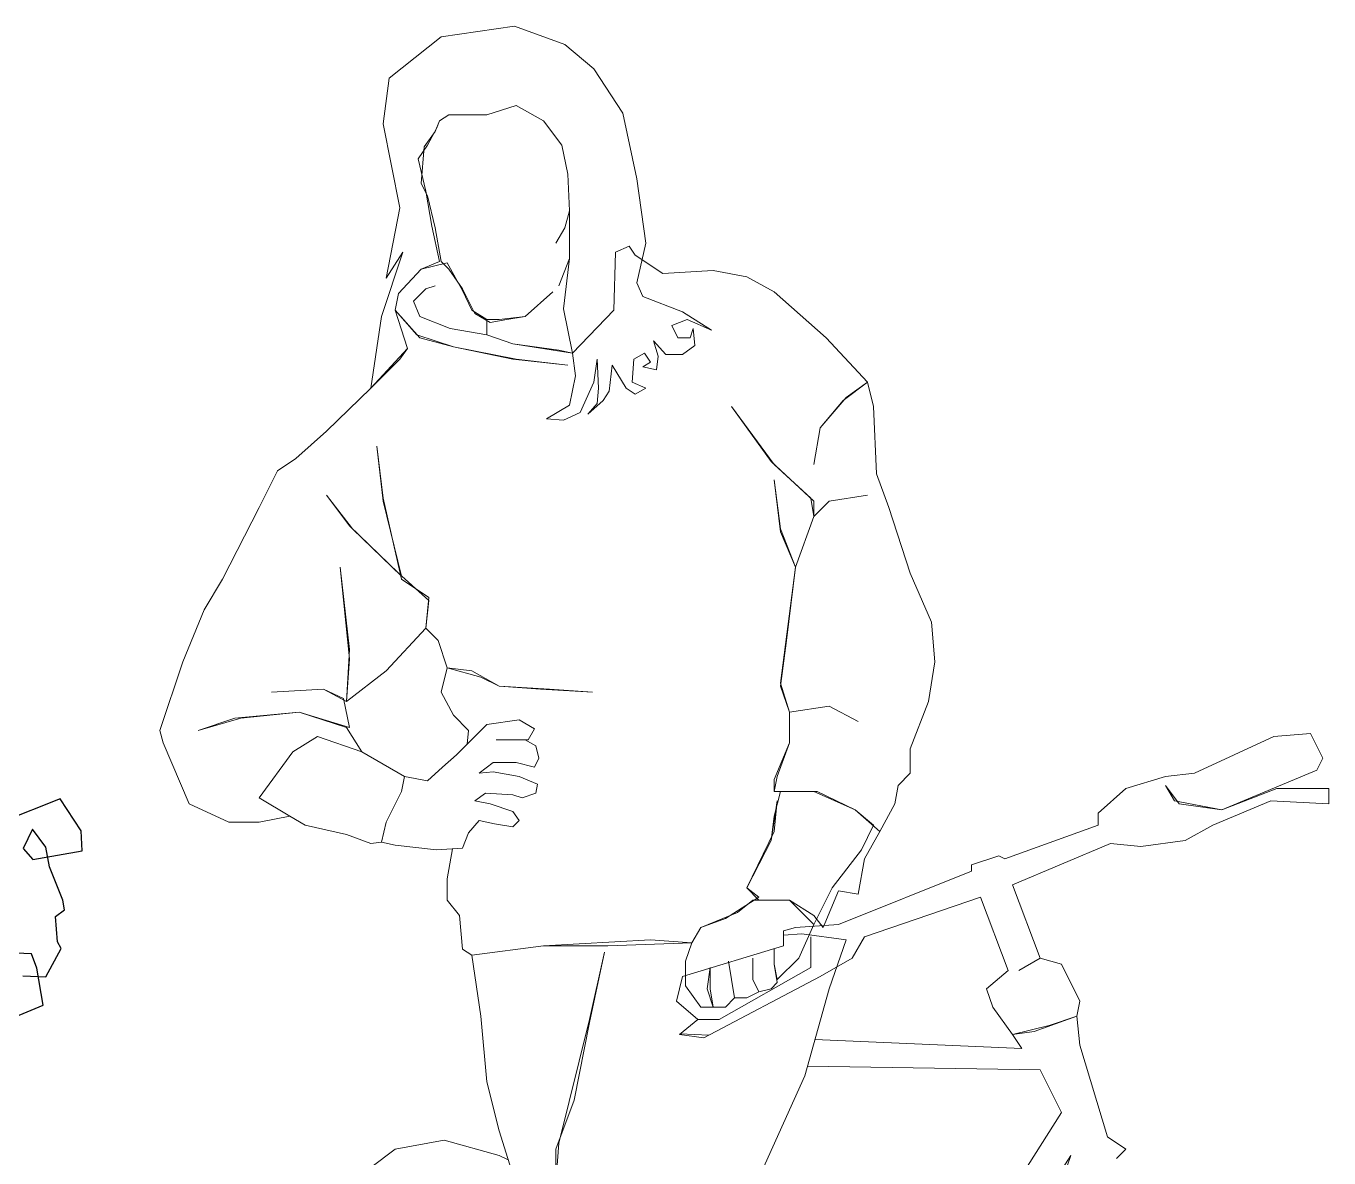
# Model space of a CAD drawing. Extents: x -1568 to -728, y -1287 to -990.
# Drawn here: x -842.459 to -837.756, y -1146.499 to -1142.414 of the extents above; entities that cross this region are included whole.
import ezdxf

# ---------------------------------------------------------------- set-up
doc = ezdxf.new("R2010")
doc.units = 0
doc.header["$LTSCALE"] = 5
doc.layers.get('0').update_dxf_attribs({"linetype": 'CONTINUOUS'})
doc.layers.add('标注', color=4, linetype='CONTINUOUS', lineweight=15)
doc.layers.add('植物', color=3, linetype='CONTINUOUS')
doc.styles.get("Standard").update_dxf_attribs({"font": 'simplex1.shx', "width": 0.7, "bigfont": 'hztxt.shx'})

# ---------------------------------------------------------------- blocks, each defined once
blk = doc.blocks.new('单车')
at = {"color": 143, "linetype": 'Continuous'}
for p, q in [((-1438.357, -1089.5184), (-1438.539, -1089.5846)), ((-1438.0922, -1089.557), (-1438.357, -1089.5184)), ((-1437.9047, -1089.706), (-1438.0922, -1089.557)), ((-1438.539, -1089.5846), (-1438.6438, -1089.6729)), ((-1438.6438, -1089.6729), (-1438.7486, -1089.8328)), ((-1437.8826, -1089.8715), (-1437.9047, -1089.706)), ((-1438.7486, -1089.8328), (-1438.7983, -1090.07)), ((-1438.4618, -1089.8604), (-1438.3625, -1089.8053)), ((-1438.4618, -1089.8604), (-1438.3625, -1089.8053)), ((-1438.3625, -1089.8053), (-1438.2577, -1089.8384)), ((-1438.3625, -1089.8053), (-1438.2577, -1089.8384)), ((-1438.2577, -1089.8384), (-1438.1198, -1089.8384)), ((-1438.2577, -1089.8384), (-1438.1198, -1089.8384)), ((-1438.1198, -1089.8384), (-1438.0867, -1089.8604)), ((-1438.1198, -1089.8384), (-1438.0867, -1089.8604)), ((-1438.528, -1089.9487), (-1438.4618, -1089.8604)), ((-1438.528, -1089.9487), (-1438.4618, -1089.8604)), ((-1438.0867, -1089.8604), (-1438.0701, -1089.899)), ((-1438.0867, -1089.8604), (-1438.0757, -1089.888)), ((-1438.0757, -1089.888), (-1438.0426, -1089.9487)), ((-1437.9433, -1090.1748), (-1437.8826, -1089.8715)), ((-1438.0701, -1089.899), (-1438.0315, -1089.9542)), ((-1438.5501, -1090.0535), (-1438.528, -1089.9487)), ((-1438.5501, -1090.0535), (-1438.528, -1089.9487)), ((-1438.0426, -1089.9487), (-1438.0095, -1089.9983)), ((-1438.0315, -1089.9542), (-1438.0205, -1090.0866)), ((-1438.0095, -1089.9983), (-1438.0371, -1090.1142)), ((-1438.7983, -1090.07), (-1438.8314, -1090.3017)), ((-1438.5556, -1090.1859), (-1438.5501, -1090.0535)), ((-1438.5556, -1090.1859), (-1438.5501, -1090.0535)), ((-1438.0371, -1090.1142), (-1438.0591, -1090.241)), ((-1438.0205, -1090.0866), (-1438.0426, -1090.1307)), ((-1438.0426, -1090.1307), (-1438.0701, -1090.2466)), ((-1437.8936, -1090.4286), (-1437.9433, -1090.1748)), ((-1438.539, -1090.2466), (-1438.5556, -1090.1859)), ((-1438.5556, -1090.1859), (-1438.539, -1090.2466)), ((-1438.5556, -1090.3569), (-1438.5556, -1090.1859)), ((-1438.5556, -1090.3569), (-1438.5556, -1090.1859)), ((-1438.5059, -1090.3017), (-1438.539, -1090.2466)), ((-1438.539, -1090.2466), (-1438.5059, -1090.3017)), ((-1438.0701, -1090.2466), (-1438.0922, -1090.3679)), ((-1438.0591, -1090.241), (-1438.0867, -1090.3679)), ((-1438.8314, -1090.3017), (-1438.7983, -1090.4451)), ((-1438.7928, -1090.3458), (-1438.7707, -1090.3128)), ((-1438.7707, -1090.3128), (-1438.7211, -1090.3348)), ((-1438.8921, -1090.412), (-1438.7928, -1090.3458)), ((-1438.7211, -1090.3348), (-1438.7155, -1090.5444)), ((-1438.517, -1090.4562), (-1438.5556, -1090.3569)), ((-1438.5556, -1090.3569), (-1438.517, -1090.4562)), ((-1438.5335, -1090.5389), (-1438.5556, -1090.3569)), ((-1438.5335, -1090.5389), (-1438.5556, -1090.3569)), ((-1437.9543, -1090.3348), (-1437.8936, -1090.4286)), ((-1437.8771, -1090.5665), (-1437.9543, -1090.3348)), ((-1439.1955, -1090.4231), (-1439.0741, -1090.401)), ((-1439.0741, -1090.401), (-1438.8921, -1090.412)), ((-1438.1694, -1090.4727), (-1438.1143, -1090.3734)), ((-1438.1198, -1090.3955), (-1438.1694, -1090.4672)), ((-1438.0922, -1090.3679), (-1438.1198, -1090.3955)), ((-1438.1198, -1090.3955), (-1438.1198, -1090.3955)), ((-1438.1143, -1090.3734), (-1438.1143, -1090.3734)), ((-1438.1143, -1090.3734), (-1438.0205, -1090.3955)), ((-1438.0867, -1090.3679), (-1438.0205, -1090.3955)), ((-1438.0205, -1090.3955), (-1437.9378, -1090.4838)), ((-1438.0205, -1090.3955), (-1437.9378, -1090.4838)), ((-1439.2948, -1090.4782), (-1439.1955, -1090.4231)), ((-1438.7983, -1090.4451), (-1438.8204, -1090.4948)), ((-1438.0701, -1090.4562), (-1438.0371, -1090.4672)), ((-1438.0371, -1090.4672), (-1438.0701, -1090.4562)), ((-1439.4823, -1090.6437), (-1439.2948, -1090.4782)), ((-1438.8204, -1090.4948), (-1438.9638, -1090.55)), ((-1438.4949, -1090.4782), (-1438.3956, -1090.5665)), ((-1438.3956, -1090.5665), (-1438.4949, -1090.4782)), ((-1438.1694, -1090.4672), (-1438.2136, -1090.5555)), ((-1438.2025, -1090.5444), (-1438.1694, -1090.4727)), ((-1438.0371, -1090.4672), (-1437.9929, -1090.5113)), ((-1437.9929, -1090.5113), (-1438.0371, -1090.4672)), ((-1437.9378, -1090.4838), (-1437.9267, -1090.5444)), ((-1437.9378, -1090.4838), (-1437.9267, -1090.5444)), ((-1438.9638, -1090.55), (-1439.0686, -1090.6161)), ((-1438.7155, -1090.5444), (-1438.5666, -1090.6989)), ((-1438.5666, -1090.6989), (-1438.5335, -1090.5389)), ((-1438.5666, -1090.6989), (-1438.5335, -1090.5389)), ((-1438.2577, -1090.5775), (-1438.2025, -1090.5444)), ((-1437.9929, -1090.5113), (-1438.015, -1090.5665)), ((-1438.015, -1090.5665), (-1437.9929, -1090.5113)), ((-1438.015, -1090.6437), (-1437.9267, -1090.5444)), ((-1437.9267, -1090.5444), (-1438.004, -1090.6327)), ((-1437.9267, -1090.5444), (-1437.9709, -1090.6823)), ((-1437.9267, -1090.5444), (-1437.9709, -1090.6823)), ((-1439.0686, -1090.6161), (-1438.9803, -1090.5775)), ((-1438.9803, -1090.5775), (-1438.9252, -1090.5996)), ((-1438.3956, -1090.5665), (-1438.3018, -1090.5775)), ((-1438.3294, -1090.5775), (-1438.3956, -1090.5665)), ((-1438.2687, -1090.5886), (-1438.3294, -1090.5775)), ((-1438.3018, -1090.5775), (-1438.2577, -1090.5775)), ((-1438.2136, -1090.5555), (-1438.2687, -1090.5886)), ((-1438.2577, -1090.5775), (-1438.2577, -1090.6327)), ((-1438.2577, -1090.6327), (-1438.2577, -1090.5775)), ((-1438.015, -1090.5665), (-1438.1253, -1090.6106)), ((-1438.1253, -1090.6106), (-1438.015, -1090.5665)), ((-1437.8385, -1090.8258), (-1437.8771, -1090.5665)), ((-1439.6312, -1090.8037), (-1439.4823, -1090.6437)), ((-1439.0024, -1090.6106), (-1439.0079, -1090.6713)), ((-1438.9914, -1090.6437), (-1439.0024, -1090.6106)), ((-1438.9472, -1090.6437), (-1438.9914, -1090.6437)), ((-1438.9252, -1090.5996), (-1438.9472, -1090.6437)), ((-1438.2577, -1090.6327), (-1438.3515, -1090.6658)), ((-1438.3515, -1090.6658), (-1438.2577, -1090.6327)), ((-1438.1253, -1090.6106), (-1438.2577, -1090.6327)), ((-1438.2577, -1090.6327), (-1438.1253, -1090.6106)), ((-1438.004, -1090.6327), (-1438.1363, -1090.6768)), ((-1438.1363, -1090.6768), (-1438.015, -1090.6437)), ((-1439.0079, -1090.6713), (-1438.9638, -1090.7044)), ((-1438.9031, -1090.7044), (-1438.859, -1090.6548)), ((-1438.859, -1090.6548), (-1438.8755, -1090.7099)), ((-1438.5666, -1090.6989), (-1438.3515, -1090.6658)), ((-1438.517, -1090.6879), (-1438.5666, -1090.6989)), ((-1438.3515, -1090.6658), (-1438.517, -1090.6879)), ((-1438.1363, -1090.6768), (-1438.3625, -1090.721)), ((-1438.3515, -1090.721), (-1438.1363, -1090.6768)), ((-1437.9709, -1090.6823), (-1437.8385, -1090.8258)), ((-1437.9709, -1090.6823), (-1437.9433, -1090.721)), ((-1438.9638, -1090.7044), (-1438.9031, -1090.7044)), ((-1438.8755, -1090.7099), (-1438.87, -1090.7596)), ((-1438.8479, -1090.732), (-1438.8259, -1090.6989)), ((-1438.8204, -1090.7485), (-1438.8479, -1090.732)), ((-1438.8259, -1090.6989), (-1438.7873, -1090.721)), ((-1438.7873, -1090.721), (-1438.7817, -1090.8037)), ((-1438.6604, -1090.8258), (-1438.6549, -1090.721)), ((-1438.6549, -1090.721), (-1438.6438, -1090.8037)), ((-1438.5776, -1090.7816), (-1438.5666, -1090.6989)), ((-1438.5501, -1090.743), (-1438.3515, -1090.721)), ((-1438.3625, -1090.721), (-1438.5501, -1090.743)), ((-1437.9433, -1090.721), (-1437.8385, -1090.8258)), ((-1438.87, -1090.7596), (-1438.8204, -1090.7485)), ((-1438.7597, -1090.8258), (-1438.71, -1090.743)), ((-1438.71, -1090.743), (-1438.699, -1090.8368)), ((-1438.5556, -1090.8864), (-1438.5776, -1090.7816)), ((-1439.6533, -1090.892), (-1439.6312, -1090.8037)), ((-1439.554, -1090.8589), (-1439.6312, -1090.8037)), ((-1439.6312, -1090.8037), (-1439.543, -1090.8699)), ((-1438.7817, -1090.8037), (-1438.8314, -1090.8258)), ((-1438.8314, -1090.8258), (-1438.7928, -1090.8478)), ((-1438.7928, -1090.8478), (-1438.7597, -1090.8258)), ((-1438.6549, -1090.8809), (-1438.6604, -1090.8258)), ((-1438.6438, -1090.8037), (-1438.5942, -1090.914)), ((-1437.8385, -1090.8258), (-1437.6785, -1090.9802)), ((-1437.8385, -1090.8258), (-1437.8385, -1090.8258)), ((-1439.4602, -1090.9692), (-1439.554, -1090.8589)), ((-1439.543, -1090.8699), (-1439.4602, -1090.9692)), ((-1438.699, -1090.8368), (-1438.6769, -1090.8699)), ((-1438.6769, -1090.8699), (-1438.6218, -1090.9195)), ((-1438.6218, -1090.9195), (-1438.6549, -1090.8809)), ((-1439.6643, -1091.1347), (-1439.6533, -1090.892)), ((-1439.2948, -1091.1016), (-1439.1403, -1090.892)), ((-1439.1403, -1090.892), (-1439.2837, -1091.0905)), ((-1438.5942, -1090.914), (-1438.5335, -1090.9416)), ((-1438.4728, -1090.9361), (-1438.5556, -1090.8864)), ((-1439.4382, -1091.1016), (-1439.4602, -1090.9692)), ((-1439.4602, -1090.9692), (-1439.4382, -1091.1016)), ((-1438.5335, -1090.9416), (-1438.4728, -1090.9361)), ((-1437.6785, -1090.9802), (-1437.5682, -1091.0795)), ((-1437.8605, -1091.0354), (-1437.8826, -1091.2229)), ((-1437.8826, -1091.234), (-1437.8605, -1091.0354)), ((-1439.2837, -1091.0905), (-1439.4382, -1091.234)), ((-1439.4271, -1091.2229), (-1439.2948, -1091.1016)), ((-1437.5682, -1091.0795), (-1437.502, -1091.1236)), ((-1439.7085, -1091.256), (-1439.6643, -1091.1347)), ((-1439.2948, -1091.1567), (-1439.3168, -1091.3333)), ((-1439.3168, -1091.3443), (-1439.2948, -1091.1567)), ((-1437.502, -1091.1236), (-1437.4358, -1091.256)), ((-1439.7857, -1091.4932), (-1439.7085, -1091.256)), ((-1439.6312, -1091.2119), (-1439.4933, -1091.234)), ((-1439.4933, -1091.234), (-1439.6312, -1091.2119)), ((-1439.4933, -1091.234), (-1439.4382, -1091.2891)), ((-1439.4382, -1091.2891), (-1439.4933, -1091.234)), ((-1439.4382, -1091.2891), (-1439.4271, -1091.2229)), ((-1439.4382, -1091.234), (-1439.4382, -1091.2891)), ((-1437.8826, -1091.2229), (-1437.9488, -1091.5153)), ((-1437.9488, -1091.5043), (-1437.8826, -1091.234)), ((-1437.6785, -1091.2119), (-1437.7723, -1091.3333)), ((-1437.7613, -1091.3222), (-1437.6785, -1091.2119)), ((-1437.4358, -1091.256), (-1437.3034, -1091.5153)), ((-1439.4382, -1091.2891), (-1439.372, -1091.4712)), ((-1439.372, -1091.4712), (-1439.4382, -1091.2891)), ((-1439.3168, -1091.3333), (-1439.372, -1091.4712)), ((-1439.372, -1091.4712), (-1439.3168, -1091.3443)), ((-1437.7723, -1091.3333), (-1437.9488, -1091.5043)), ((-1437.9378, -1091.4932), (-1437.7613, -1091.3222)), ((-1439.372, -1091.4712), (-1439.3168, -1091.8904)), ((-1439.3389, -1091.736), (-1439.372, -1091.4712)), ((-1437.7282, -1091.4712), (-1437.7613, -1091.8021)), ((-1437.7613, -1091.769), (-1437.7282, -1091.4712)), ((-1439.8629, -1091.6698), (-1439.7857, -1091.4932)), ((-1438.0481, -1091.5925), (-1437.9378, -1091.4932)), ((-1437.9488, -1091.5153), (-1438.0481, -1091.5815)), ((-1437.3034, -1091.5153), (-1437.2372, -1091.6256)), ((-1438.0481, -1091.5815), (-1438.0371, -1091.6918)), ((-1438.0371, -1091.6918), (-1438.0481, -1091.5925)), ((-1437.2372, -1091.6256), (-1437.16, -1091.8132)), ((-1439.874, -1091.8132), (-1439.8629, -1091.6698)), ((-1438.0371, -1091.6918), (-1438.0812, -1091.736)), ((-1437.8936, -1091.8463), (-1438.0371, -1091.6918)), ((-1439.3168, -1091.9014), (-1439.3389, -1091.736)), ((-1438.0812, -1091.736), (-1438.1143, -1091.8352)), ((-1437.7502, -1091.9566), (-1437.7613, -1091.769)), ((-1439.8519, -1091.9566), (-1439.874, -1091.8132)), ((-1437.7613, -1091.8021), (-1437.7502, -1091.9566)), ((-1437.16, -1091.8132), (-1437.0772, -1092.0614)), ((-1438.3018, -1091.9014), (-1438.2025, -1091.8463)), ((-1438.2356, -1091.8683), (-1438.3018, -1091.9014)), ((-1438.1143, -1091.8352), (-1438.2356, -1091.8683)), ((-1438.2025, -1091.8463), (-1438.1143, -1091.8352)), ((-1438.1143, -1091.8352), (-1438.0922, -1091.9235)), ((-1437.7502, -1091.9566), (-1437.8936, -1091.8463)), ((-1439.3168, -1091.8904), (-1439.3499, -1091.9952)), ((-1439.3499, -1091.9952), (-1439.3168, -1091.9014)), ((-1438.6383, -1091.9235), (-1438.4508, -1091.9125)), ((-1438.4839, -1091.9125), (-1438.6383, -1091.9235)), ((-1438.3018, -1091.9014), (-1438.4839, -1091.9125)), ((-1438.4508, -1091.9125), (-1438.3018, -1091.9014)), ((-1437.6675, -1091.9125), (-1437.7502, -1091.9566)), ((-1437.7392, -1091.9456), (-1437.6675, -1091.9125)), ((-1437.4799, -1091.9235), (-1437.6675, -1091.9125)), ((-1437.6675, -1091.9125), (-1437.4799, -1091.9235)), ((-1439.7857, -1092.1276), (-1439.8519, -1091.9566)), ((-1438.0922, -1091.9235), (-1438.1363, -1092.0062)), ((-1437.7613, -1092.0504), (-1437.7392, -1091.9456)), ((-1439.5982, -1092.0283), (-1439.4933, -1091.9731)), ((-1439.4933, -1091.9731), (-1439.5982, -1092.0283)), ((-1439.4933, -1091.9731), (-1439.3499, -1091.9952)), ((-1439.3499, -1091.9952), (-1439.4933, -1091.9731)), ((-1439.3499, -1091.9952), (-1439.3499, -1092.1055)), ((-1439.3499, -1092.1055), (-1439.3499, -1091.9952)), ((-1438.1363, -1092.0062), (-1438.1915, -1092.0614)), ((-1437.5792, -1091.9952), (-1437.7613, -1092.0504)), ((-1437.7502, -1092.0504), (-1437.5792, -1091.9952)), ((-1437.3475, -1092.0173), (-1437.5792, -1091.9952)), ((-1437.5792, -1091.9952), (-1437.3696, -1092.0173)), ((-1438.3735, -1092.0228), (-1438.4287, -1092.0559)), ((-1438.4287, -1092.0559), (-1438.4066, -1092.0945)), ((-1438.2577, -1092.0393), (-1438.3735, -1092.0228)), ((-1438.1474, -1092.1497), (-1438.2577, -1092.0393)), ((-1437.8054, -1092.1386), (-1437.7502, -1092.0504)), ((-1437.3696, -1092.0173), (-1437.2151, -1092.0614)), ((-1437.2151, -1092.0614), (-1437.3475, -1092.0173)), ((-1441.2751, -1092.1607), (-1441.2309, -1092.0724)), ((-1441.2309, -1092.0724), (-1441.2309, -1092.0724)), ((-1441.2309, -1092.0724), (-1441.0985, -1092.0835)), ((-1441.0985, -1092.0835), (-1440.8117, -1092.2158)), ((-1438.3956, -1092.0945), (-1438.4342, -1092.1166)), ((-1438.4066, -1092.0945), (-1438.2908, -1092.0945)), ((-1438.2908, -1092.0945), (-1438.3956, -1092.0945)), ((-1438.1915, -1092.0614), (-1438.1866, -1092.1104)), ((-1437.6454, -1092.0835), (-1437.8054, -1092.1386)), ((-1437.6454, -1092.0835), (-1437.8054, -1092.1386)), ((-1437.5572, -1092.1386), (-1437.6454, -1092.0835)), ((-1437.5572, -1092.1386), (-1437.6454, -1092.0835)), ((-1437.0772, -1092.0614), (-1437.0883, -1092.1055)), ((-1439.7857, -1092.2158), (-1439.7857, -1092.1276)), ((-1439.3499, -1092.1055), (-1439.3058, -1092.2269)), ((-1439.2948, -1092.2379), (-1439.3499, -1092.1055)), ((-1438.4342, -1092.1166), (-1438.4452, -1092.1607)), ((-1438.0977, -1092.1938), (-1438.1474, -1092.1497)), ((-1437.8054, -1092.1386), (-1437.9598, -1092.2269)), ((-1437.8054, -1092.1386), (-1437.8054, -1092.1386)), ((-1437.4358, -1092.3041), (-1437.5572, -1092.1386)), ((-1437.4358, -1092.3041), (-1437.5572, -1092.1386)), ((-1437.0883, -1092.1055), (-1437.1821, -1092.3262)), ((-1441.253, -1092.2048), (-1441.2751, -1092.1607)), ((-1438.4452, -1092.1607), (-1438.4287, -1092.1938)), ((-1438.4287, -1092.1938), (-1438.3625, -1092.1772)), ((-1438.3625, -1092.1772), (-1438.2798, -1092.1772)), ((-1438.2798, -1092.1772), (-1438.2301, -1092.2158)), ((-1438.0426, -1092.2434), (-1438.0977, -1092.1938)), ((-1440.911, -1092.3482), (-1441.253, -1092.2048)), ((-1440.8117, -1092.2158), (-1440.7069, -1092.2269)), ((-1440.7069, -1092.2269), (-1440.5635, -1092.271)), ((-1439.7416, -1092.26), (-1439.7857, -1092.2158)), ((-1439.3058, -1092.2269), (-1439.2948, -1092.282)), ((-1439.2948, -1092.282), (-1439.2948, -1092.2379)), ((-1438.3735, -1092.2269), (-1438.4397, -1092.2545)), ((-1438.2798, -1092.2103), (-1438.3735, -1092.2269)), ((-1438.2301, -1092.2158), (-1438.2798, -1092.2103)), ((-1437.9598, -1092.2269), (-1438.0426, -1092.2434)), ((-1437.9598, -1092.2269), (-1437.9488, -1092.282)), ((-1437.9598, -1092.2269), (-1437.9598, -1092.2269)), ((-1437.9488, -1092.282), (-1437.9598, -1092.2269)), ((-1441.2971, -1092.271), (-1441.1096, -1092.271)), ((-1441.2971, -1092.3262), (-1441.2971, -1092.271)), ((-1441.1096, -1092.271), (-1440.911, -1092.3482)), ((-1440.7069, -1092.26), (-1440.7565, -1092.3262)), ((-1440.74, -1092.3151), (-1440.7069, -1092.26)), ((-1440.5635, -1092.271), (-1440.4642, -1092.3593)), ((-1439.7305, -1092.3262), (-1439.7416, -1092.26)), ((-1439.4382, -1092.282), (-1439.5871, -1092.3482)), ((-1439.4382, -1092.282), (-1439.5871, -1092.3482)), ((-1439.5871, -1092.3482), (-1439.4492, -1092.282)), ((-1439.4492, -1092.282), (-1439.2948, -1092.282)), ((-1439.3168, -1092.282), (-1439.4382, -1092.282)), ((-1439.2948, -1092.282), (-1439.4382, -1092.282)), ((-1439.3168, -1092.282), (-1439.3168, -1092.282)), ((-1439.2948, -1092.3703), (-1439.3168, -1092.282)), ((-1438.4397, -1092.2545), (-1438.4342, -1092.2876)), ((-1438.4342, -1092.2876), (-1438.3846, -1092.3041)), ((-1438.3515, -1092.2931), (-1438.2522, -1092.2876)), ((-1438.2522, -1092.2876), (-1438.2136, -1092.3151)), ((-1437.9488, -1092.282), (-1437.8936, -1092.3924)), ((-1437.8936, -1092.3924), (-1437.9488, -1092.282)), ((-1441.0875, -1092.3151), (-1441.2971, -1092.3262)), ((-1440.8779, -1092.4034), (-1441.0875, -1092.3151)), ((-1440.911, -1092.3482), (-1440.74, -1092.3151)), ((-1440.7565, -1092.3262), (-1440.911, -1092.3482)), ((-1439.6754, -1092.4255), (-1439.7305, -1092.3262)), ((-1439.3058, -1092.3151), (-1439.2948, -1092.4255)), ((-1439.2837, -1092.4586), (-1439.3058, -1092.3151)), ((-1438.3846, -1092.3041), (-1438.3515, -1092.2931)), ((-1438.2687, -1092.3262), (-1438.3515, -1092.3537)), ((-1438.2136, -1092.3151), (-1438.2687, -1092.3262)), ((-1437.5461, -1092.3703), (-1437.4358, -1092.3041)), ((-1437.5461, -1092.3703), (-1437.4358, -1092.3041)), ((-1437.1821, -1092.3262), (-1437.3255, -1092.3924)), ((-1440.4642, -1092.3593), (-1440.4642, -1092.4034)), ((-1439.5871, -1092.3482), (-1439.6754, -1092.4255)), ((-1439.6754, -1092.4255), (-1439.5871, -1092.3482)), ((-1439.5871, -1092.3482), (-1439.6533, -1092.4034)), ((-1439.2837, -1092.4586), (-1439.2948, -1092.3703)), ((-1438.3515, -1092.3537), (-1438.3735, -1092.3868)), ((-1437.6013, -1092.4034), (-1437.5461, -1092.3703)), ((-1437.4358, -1092.3924), (-1437.5461, -1092.3703)), ((-1440.7786, -1092.4586), (-1440.8779, -1092.4034)), ((-1440.4642, -1092.4034), (-1440.1277, -1092.5247)), ((-1439.6202, -1092.5247), (-1439.6754, -1092.4255)), ((-1439.6533, -1092.4034), (-1439.6092, -1092.4917)), ((-1439.2948, -1092.4255), (-1439.1955, -1092.6296)), ((-1438.3735, -1092.3868), (-1438.3515, -1092.4089)), ((-1438.3515, -1092.4089), (-1438.2853, -1092.3979)), ((-1438.2853, -1092.3979), (-1438.2301, -1092.3868)), ((-1438.2301, -1092.3868), (-1438.1915, -1092.431)), ((-1438.1915, -1092.431), (-1438.1694, -1092.4861)), ((-1437.8936, -1092.3924), (-1437.8771, -1092.4641)), ((-1437.8771, -1092.4641), (-1437.8936, -1092.3924)), ((-1437.7502, -1092.4365), (-1437.6013, -1092.4034)), ((-1437.3255, -1092.3924), (-1437.4358, -1092.3924)), ((-1440.6186, -1092.4806), (-1440.7786, -1092.4586)), ((-1440.5083, -1092.4696), (-1440.6186, -1092.4806)), ((-1440.1553, -1092.6185), (-1440.5083, -1092.4696)), ((-1439.1955, -1092.6296), (-1439.2837, -1092.4586)), ((-1439.1955, -1092.6296), (-1439.2837, -1092.4586)), ((-1438.0757, -1092.4917), (-1437.9267, -1092.4751)), ((-1437.9267, -1092.4751), (-1437.8771, -1092.4641)), ((-1437.8771, -1092.4641), (-1437.8385, -1092.4696)), ((-1437.8385, -1092.4696), (-1437.7502, -1092.4365)), ((-1440.1277, -1092.5247), (-1440.1056, -1092.5137)), ((-1440.1056, -1092.5137), (-1440.0064, -1092.5468)), ((-1439.5982, -1092.6516), (-1439.6202, -1092.5247)), ((-1439.6092, -1092.4917), (-1439.5044, -1092.6296)), ((-1438.1694, -1092.4861), (-1438.0757, -1092.4917)), ((-1438.1333, -1092.4883), (-1438.1143, -1092.5965)), ((-1440.0064, -1092.5468), (-1440.0064, -1092.5689)), ((-1440.0064, -1092.5689), (-1439.5264, -1092.7619)), ((-1440.2546, -1092.8833), (-1440.1553, -1092.6185)), ((-1438.1143, -1092.5965), (-1438.1143, -1092.6737)), ((-1440.0394, -1092.6627), (-1440.1387, -1092.9274)), ((-1439.6202, -1092.8061), (-1440.0394, -1092.6627)), ((-1439.5264, -1092.6406), (-1439.5982, -1092.6516)), ((-1439.4713, -1092.773), (-1439.5264, -1092.6406)), ((-1439.5044, -1092.6296), (-1439.4382, -1092.7619)), ((-1439.2396, -1092.6737), (-1439.1955, -1092.6296)), ((-1439.1955, -1092.6296), (-1439.2396, -1092.6737)), ((-1439.2396, -1092.6627), (-1439.1955, -1092.6296)), ((-1439.1182, -1092.7399), (-1439.2396, -1092.6627)), ((-1439.4382, -1092.7619), (-1439.3499, -1092.6737)), ((-1439.4382, -1092.7619), (-1439.3499, -1092.6737)), ((-1439.3499, -1092.6737), (-1439.4382, -1092.7289)), ((-1439.3499, -1092.6737), (-1439.2396, -1092.6737)), ((-1439.3499, -1092.6737), (-1439.2396, -1092.6737)), ((-1439.2396, -1092.6737), (-1439.3499, -1092.6737)), ((-1439.2396, -1092.6737), (-1439.2175, -1092.6737)), ((-1439.2175, -1092.6737), (-1439.1624, -1092.7178)), ((-1439.2175, -1092.6737), (-1439.2175, -1092.6737)), ((-1438.1143, -1092.6737), (-1438.1584, -1092.7289)), ((-1439.5264, -1092.7619), (-1439.372, -1092.773)), ((-1439.4382, -1092.7289), (-1439.4713, -1092.773)), ((-1439.383, -1092.8833), (-1439.4382, -1092.7619)), ((-1439.1624, -1092.7178), (-1439.03, -1092.773)), ((-1439.03, -1092.773), (-1439.1182, -1092.7399)), ((-1438.1584, -1092.7289), (-1438.1694, -1092.8502)), ((-1439.5761, -1092.8833), (-1439.6202, -1092.8061)), ((-1439.394, -1092.795), (-1439.554, -1092.8171)), ((-1439.4271, -1092.8061), (-1439.4271, -1092.9164)), ((-1439.4271, -1092.9164), (-1439.4271, -1092.8061)), ((-1439.3279, -1092.8006), (-1439.394, -1092.795)), ((-1439.372, -1092.773), (-1439.3279, -1092.784)), ((-1439.3279, -1092.784), (-1439.3279, -1092.8392)), ((-1439.03, -1092.773), (-1438.9969, -1092.8281)), ((-1438.9969, -1092.8281), (-1439.03, -1092.773)), ((-1439.554, -1092.8171), (-1439.4933, -1092.9936)), ((-1439.3279, -1092.8392), (-1438.9638, -1092.9495)), ((-1439.2948, -1092.8502), (-1439.2948, -1092.9054)), ((-1439.2948, -1092.9054), (-1439.2948, -1092.8502)), ((-1438.8479, -1092.8171), (-1438.9969, -1092.8281)), ((-1438.6935, -1092.8392), (-1438.9969, -1092.8281)), ((-1438.9969, -1092.8281), (-1438.9748, -1092.8943)), ((-1438.4618, -1092.8392), (-1438.8479, -1092.8171)), ((-1438.4618, -1092.8392), (-1438.6935, -1092.8392)), ((-1438.2025, -1092.8723), (-1438.4618, -1092.8392)), ((-1438.2025, -1092.8723), (-1438.4618, -1092.8392)), ((-1438.1694, -1092.8502), (-1438.2025, -1092.8723)), ((-1440.3318, -1092.9054), (-1440.2546, -1092.8833)), ((-1440.1773, -1092.9274), (-1440.2546, -1092.8833)), ((-1440.2546, -1092.8833), (-1440.1773, -1092.9274)), ((-1439.4602, -1092.9495), (-1439.5761, -1092.8833)), ((-1439.3058, -1092.9605), (-1439.383, -1092.8833)), ((-1439.2175, -1092.8833), (-1439.2175, -1092.9605)), ((-1439.2175, -1092.9605), (-1439.2175, -1092.8833)), ((-1439.1293, -1092.8943), (-1439.1403, -1092.9605)), ((-1439.1403, -1092.9605), (-1439.1293, -1092.8943)), ((-1438.9748, -1092.8943), (-1438.9748, -1092.9826)), ((-1438.6824, -1092.8612), (-1438.6273, -1093.115)), ((-1438.6273, -1093.104), (-1438.6824, -1092.8612)), ((-1438.2356, -1093.0929), (-1438.2025, -1092.8723)), ((-1438.2025, -1092.8723), (-1438.2025, -1092.8723)), ((-1440.398, -1093.0378), (-1440.3318, -1092.9054)), ((-1440.1387, -1092.9274), (-1440.0615, -1092.9936)), ((-1439.041, -1093.1702), (-1439.4602, -1092.9495)), ((-1439.4271, -1092.9164), (-1439.0962, -1093.104)), ((-1439.0962, -1093.104), (-1439.4271, -1092.9164)), ((-1439.2948, -1092.9054), (-1439.3058, -1092.9605)), ((-1439.3058, -1092.9716), (-1439.2948, -1092.9054)), ((-1439.0631, -1092.9164), (-1439.0631, -1092.9936)), ((-1439.052, -1092.9936), (-1439.0631, -1092.9164)), ((-1438.9638, -1092.9495), (-1438.9417, -1093.0378)), ((-1440.0615, -1092.9936), (-1440.0836, -1093.0598)), ((-1439.4933, -1092.9936), (-1439.4051, -1093.3081)), ((-1439.2837, -1092.9936), (-1439.3058, -1092.9716)), ((-1439.2396, -1093.0047), (-1439.2837, -1092.9936)), ((-1439.2175, -1092.9605), (-1439.2396, -1093.0047)), ((-1439.2396, -1093.0047), (-1439.2175, -1092.9605)), ((-1439.1403, -1092.9605), (-1439.1513, -1093.0267)), ((-1439.1513, -1093.0267), (-1439.1403, -1092.9605)), ((-1439.0631, -1092.9936), (-1439.0741, -1093.0598)), ((-1439.0741, -1093.0598), (-1439.052, -1092.9936)), ((-1438.9748, -1092.9826), (-1439.03, -1093.0598)), ((-1440.387, -1093.0929), (-1440.398, -1093.0378)), ((-1439.1955, -1093.0267), (-1439.2396, -1093.0047)), ((-1439.1513, -1093.0267), (-1439.1955, -1093.0267)), ((-1439.1182, -1093.0598), (-1439.1513, -1093.0267)), ((-1438.9417, -1093.0378), (-1439.0189, -1093.104)), ((-1440.0836, -1093.0598), (-1440.1553, -1093.1591)), ((-1439.0741, -1093.0598), (-1439.1182, -1093.0598)), ((-1439.03, -1093.0598), (-1439.0741, -1093.0598)), ((-1440.398, -1093.1977), (-1440.387, -1093.0929)), ((-1440.2325, -1093.1481), (-1440.387, -1093.0929)), ((-1440.387, -1093.0929), (-1440.2877, -1093.126)), ((-1440.2877, -1093.126), (-1440.1553, -1093.1591)), ((-1439.0962, -1093.104), (-1439.0189, -1093.104)), ((-1439.0189, -1093.104), (-1439.0962, -1093.104)), ((-1439.0189, -1093.104), (-1438.9527, -1093.1591)), ((-1438.517, -1093.5508), (-1438.6273, -1093.104)), ((-1438.6273, -1093.115), (-1438.5721, -1093.3963)), ((-1438.2577, -1093.3301), (-1438.2356, -1093.0929)), ((-1440.1553, -1093.1591), (-1440.2325, -1093.1481)), ((-1440.1553, -1093.1591), (-1440.1884, -1093.2088)), ((-1440.1884, -1093.2088), (-1439.4418, -1093.1773)), ((-1440.1553, -1093.1591), (-1440.1553, -1093.1591)), ((-1439.0581, -1093.1611), (-1438.9555, -1093.1568)), ((-1438.9527, -1093.1591), (-1439.041, -1093.1702)), ((-1440.4973, -1093.5287), (-1440.398, -1093.1977)), ((-1439.4148, -1093.2732), (-1440.2546, -1093.286)), ((-1440.2546, -1093.286), (-1440.3318, -1093.4405)), ((-1439.4051, -1093.3081), (-1439.2506, -1093.6501)), ((-1438.3018, -1093.5066), (-1438.2577, -1093.3301)), ((-1438.5721, -1093.3963), (-1438.5059, -1093.5728)), ((-1440.3318, -1093.4405), (-1439.6092, -1094.5768)), ((-1438.3846, -1093.7714), (-1438.3018, -1093.5066)), ((-1440.5635, -1093.5728), (-1440.4973, -1093.5287)), ((-1438.5059, -1093.6942), (-1438.517, -1093.5508)), ((-1438.1032, -1093.5397), (-1438.3018, -1093.5949)), ((-1437.9267, -1093.5728), (-1438.1032, -1093.5397)), ((-1440.5304, -1093.6059), (-1440.5635, -1093.5728)), ((-1439.6864, -1094.665), (-1440.3649, -1093.5949)), ((-1440.3649, -1093.5949), (-1440.3428, -1093.6611)), ((-1438.5059, -1093.5728), (-1438.5059, -1093.6611)), ((-1438.3018, -1093.5949), (-1438.3343, -1093.6106)), ((-1437.7502, -1093.7052), (-1437.9267, -1093.5728))]:
    blk.add_line(p, q, dxfattribs=at)
at = {"color": 143, "width": 0.8, "flags": 9}
for tag in ['YSIZE', 'XSIZE']:
    blk.add_attdef(tag, (-1438.3956, -1096.4688), '', height=0.00181, dxfattribs=at)
blk = doc.blocks.new('A$C3A3013BA')
at = {"layer": '植物', "color": 3}
for p, q in [((8667.6, 6252), (9256.4, 6123.2)), ((9256.4, 6123.2), (9256.4, 5847.4)), ((9146, 5884.2), (9311.7, 5921)), ((9256.4, 5847.4), (9238, 5737.1)), ((9311.7, 5921), (9458.9, 5737.1)), ((9238, 5737.1), (9072.4, 5700.3)), ((9458.9, 5737.1), (9440.5, 5681.9)), ((9440.5, 5681.9), (9458.9, 5498)), ((9458.9, 5498), (9532.5, 5461.3)), ((9532.5, 5461.3), (9532.5, 5387.7)), ((9532.5, 5387.7), (9477.3, 5130.3)), ((9477.3, 5130.3), (9477.3, 4983.2)), ((9311.7, 4964.8), (9366.9, 5056.7)), ((9366.9, 5056.7), (9734.9, 5056.7)), ((9477.3, 4983.2), (9403.7, 4836.1)), ((9734.9, 5056.7), (9753.3, 4909.6)), ((9403.7, 4836.1), (9311.7, 4964.8)), ((9753.3, 4909.6), (9642.9, 4652.2)), ((9642.9, 4652.2), (9201.2, 4744.1))]:
    blk.add_line(p, q, dxfattribs=at)

msp = doc.modelspace()

# ---------------------------------------------------------------- block references
at = {"layer": '标注', "xscale": -1}
msp.add_blockref('单车', (-2279.05296, -52.89514), dxfattribs=at)
at = {"layer": '植物', "color": 4, "xscale": -0.0004915198699339175, "yscale": 0.0004915199242532253, "zscale": 0.0004915200000000004, "rotation": 189.9999992082218}
msp.add_blockref('A$C3A3013BA', (-847.40022, -1143.77419), dxfattribs=at)

doc.saveas('drawing.dxf')
